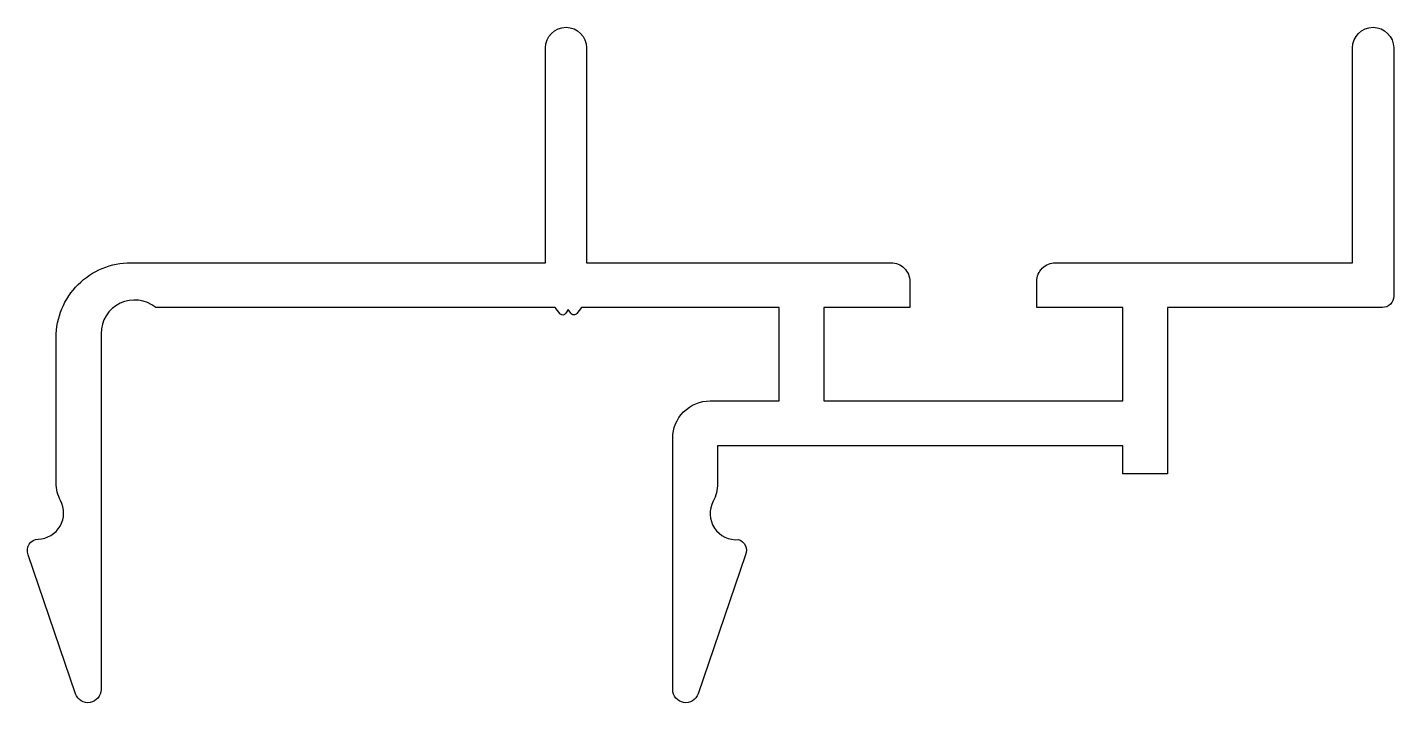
# Model space of a CAD drawing. Extents: x 713.1 to 749.6, y -18.5 to -0.4.
import ezdxf

# ---------------------------------------------------------------- set-up
doc = ezdxf.new("R2010")
doc.units = 0
doc.header["$LTSCALE"] = 15
doc.layers.get('0').update_dxf_attribs({"linetype": 'CONTINUOUS'})

msp = doc.modelspace()

# ---------------------------------------------------------------- linework, layer by layer
at = {"color": 0}
msp.add_lwpolyline([(715.026, -8.59), (715.026, -18.117, -0.848234), (714.345, -18.23), (713.08, -14.509, -0.533027), (713.346, -14.088, 0.556988), (713.944, -13.058, -0.123106), (713.826, -12.588), (713.826, -8.69, -0.414214), (715.826, -6.69), (726.921, -6.69), (726.921, -0.94, -1), (728.021, -0.94), (728.021, -6.69), (736.171, -6.69, -0.414214), (736.671, -7.19), (736.671, -7.89), (734.371, -7.89), (734.371, -10.39), (742.371, -10.39), (742.371, -7.89), (740.071, -7.89), (740.071, -7.19, -0.414214), (740.571, -6.69), (748.521, -6.69), (748.521, -0.94, -1), (749.621, -0.94), (749.621, -7.59, -0.414214), (749.321, -7.89), (743.571, -7.89), (743.571, -12.346), (742.371, -12.346), (742.371, -11.59), (731.526, -11.59), (731.526, -12.605, -0.123106), (731.408, -13.075, 0.596556), (732.09, -14.102, -0.445713), (732.272, -14.509), (731.007, -18.23, -0.848234), (730.326, -18.117), (730.326, -11.39, -0.414214), (731.326, -10.39), (733.171, -10.39), (733.171, -7.89), (727.881, -7.89), (727.761, -8.05, -0.524993), (727.597, -8.044), (727.531, -7.94), (727.466, -8.044, -0.524993), (727.301, -8.05), (727.181, -7.89), (716.492, -7.89, 0.630602)], format="xyb", close=True, dxfattribs=at)

doc.saveas('drawing.dxf')
